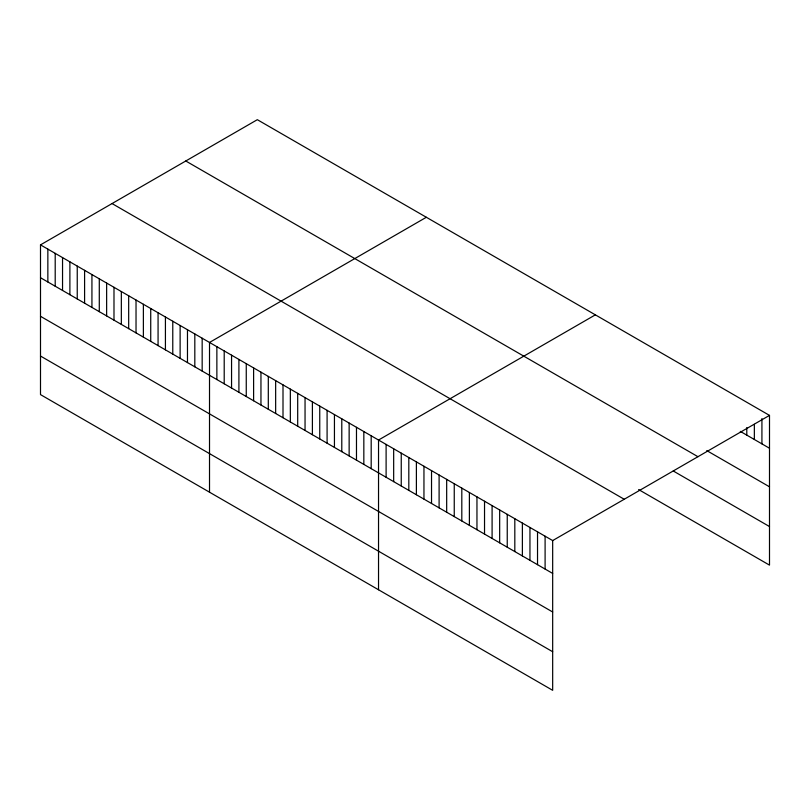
<?xml version="1.0" encoding="UTF-8"?>
<svg xmlns="http://www.w3.org/2000/svg" width="810" height="810" viewBox="0 0 810 810"><rect width="100%" height="100%" fill="white"/><g stroke="black" fill="none" stroke-linecap="round" stroke-linejoin="round"><path stroke-width="1.21" d="M40.5 244.873L552.673 540.574L552.673 690.312L40.5 394.612L40.5 244.873L257.327 119.688L769.5 415.388L769.5 565.127L638.624 489.564M426.343 217.272L209.517 342.458L209.517 492.196M595.36 314.847L378.533 440.033L378.533 589.771M552.673 540.574L769.5 415.388M740.299 431.376L769.5 448.244M706.765 450.593L769.5 486.81M185.773 160.998L697.947 456.698M673.242 470.974L769.5 526.551M112.053 203.563L624.226 499.264M40.5 277.729L552.673 573.429M40.5 316.305L552.673 611.995M40.5 356.046L552.673 651.736M761.926 418.598L761.926 443.87M754.353 424.339L754.353 439.496M746.79 427.548L746.79 435.132M545.1 536.2L545.1 569.055M537.526 531.836L537.526 564.681M529.953 527.462L529.953 560.317M522.379 523.088L522.379 555.943M514.816 518.714L514.816 551.569M507.242 514.35L507.242 547.196M499.669 509.976L499.669 542.832M492.095 505.602L492.095 538.458M484.532 501.238L484.532 534.084M476.958 496.864L476.958 529.72M469.385 492.49L469.385 525.346M461.811 488.116L461.811 520.972M454.248 483.752L454.248 516.598M446.675 479.378L446.675 512.234M439.101 475.004L439.101 507.86M431.527 470.63L431.527 503.486M423.954 466.266L423.954 499.112M416.391 461.892L416.391 494.748M408.817 457.518L408.817 490.374M401.244 453.154L401.244 486M393.67 448.781L393.67 481.636M386.107 444.406L386.107 477.262M371.183 435.79L371.183 468.646M363.832 431.548L363.832 464.403M356.481 427.305L356.481 460.161M349.14 423.063L349.14 455.919M341.79 418.821L341.79 451.676M334.439 414.578L334.439 447.434M327.088 410.336L327.088 443.192M319.748 406.093L319.748 438.949M312.397 401.851L312.397 434.707M305.046 397.609L305.046 430.464M297.695 393.366L297.695 426.222M290.344 389.124L290.344 421.98M283.004 384.882L283.004 417.737M275.653 380.639L275.653 413.495M268.302 376.397L268.302 409.252M260.952 372.154L260.952 405.01M253.611 367.912L253.611 400.768M246.26 363.67L246.26 396.525M238.91 359.427L238.91 392.283M231.559 355.185L231.559 388.041M224.208 350.943L224.208 383.798M216.867 346.7L216.867 379.556M202.166 338.216L202.166 371.071M194.815 333.973L194.815 366.829M187.474 329.731L187.474 362.586M180.124 325.488L180.124 358.334M172.773 321.246L172.773 354.091M165.422 317.004L165.422 349.849M158.071 312.761L158.071 345.607M150.731 308.519L150.731 341.364M143.38 304.276L143.38 337.122M136.029 300.034L136.029 332.88M128.679 295.792L128.679 328.637M121.338 291.549L121.338 324.395M113.987 287.307L113.987 320.152M106.636 283.065L106.636 315.91M99.286 278.812L99.286 311.668M91.935 274.57L91.935 307.425M84.594 270.327L84.594 303.183M77.244 266.085L77.244 298.941M69.893 261.843L69.893 294.698M62.542 257.6L62.542 290.456M55.202 253.358L55.202 286.214M47.851 249.115L47.851 281.971"/></g></svg>
